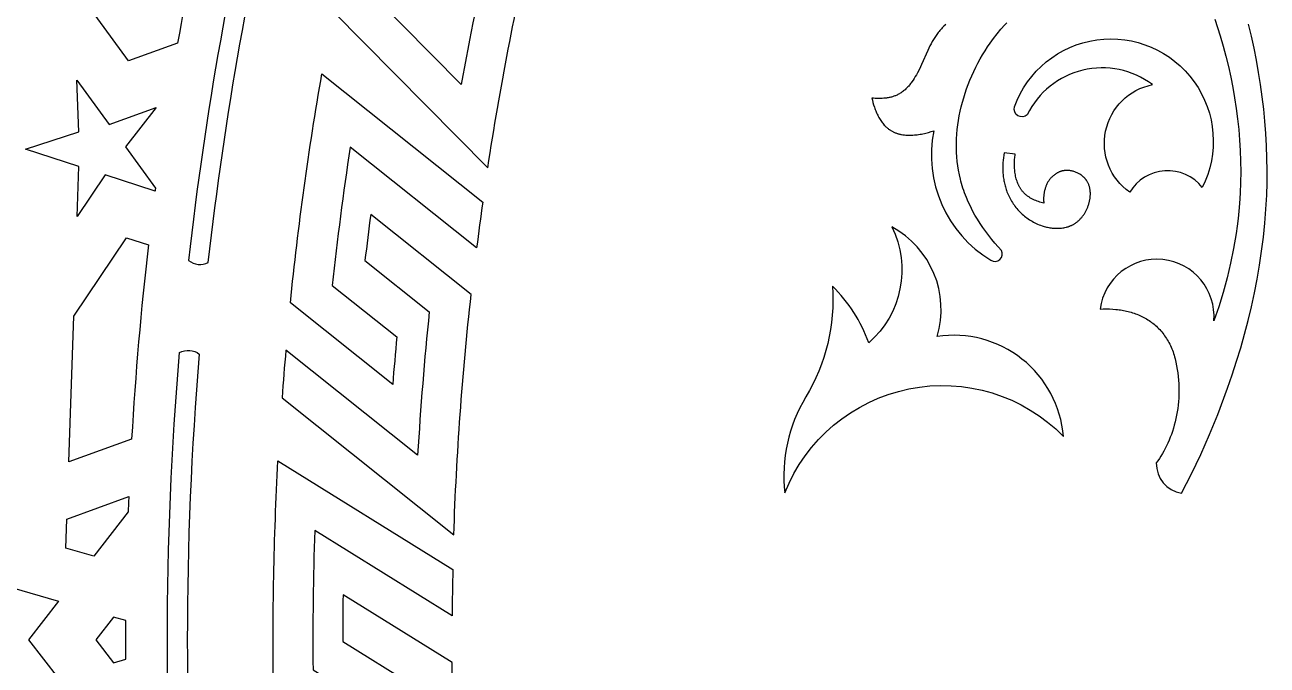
# Model space of a CAD drawing. Extents: x -1807 to 4498, y -1480 to 4111.
# Drawn here: x 394 to 1019, y 1303 to 1625 of the extents above; entities that cross this region are included whole.
import ezdxf

# ---------------------------------------------------------------- set-up
doc = ezdxf.new("R2010")
doc.units = 0
doc.layers.add('LAYER_01', color=7, linetype='CONTINUOUS')

msp = doc.modelspace()

# ---------------------------------------------------------------- linework, layer by layer
at = {"layer": 'LAYER_01'}
for points in [[(525.55, 1723.41, 0.290146), (515.84, 1725.8, 0.032514), (476.7, 1506.09, 0.290146), (486.64, 1504.98, -0.032514)], [(549.51, 1631.2), (627.25, 1552.61, -0.019258), (650.13, 1671.68), (604.71, 1717.6, 0.003596), (599.08, 1694.85), (628.18, 1665.43, 0.011339), (613.9, 1594.54), (554.26, 1654.84, 0.003621)], [(471.21, 1615.34), (446.54, 1606.4), (420.17, 1642.7), (420.17, 1687.57), (465.88, 1700.74), (487.02, 1694.65, 0.011629)], [(892.22, 1583.32, -1.064024), (986.7, 1542.76, 0.525799), (950.19, 1540.34, -0.658201), (961.57, 1594.48, 0.471183), (898.66, 1579.36, -0.771758)], [(543.79, 1599.98), (624.73, 1535.45, 0.003703), (621.64, 1512.33), (558.03, 1563.05, 0.010655), (548.95, 1493.55), (581.48, 1467.61, 0.003728), (579.39, 1443.7), (527.91, 1484.75, -0.017475)], [(459.83, 1540.89), (434.7, 1549.06), (420.59, 1528.2), (421.44, 1553.37), (394.6, 1562.08), (421.44, 1570.8), (420.57, 1596.72), (436.75, 1574.45), (460.43, 1583.03), (444.95, 1563.16), (460.03, 1542.41, 0.00022)], [(523.71, 1436.94), (610.14, 1368.03, -0.019258), (618.87, 1488.96), (568.36, 1529.23, 0.003596), (565.45, 1505.97), (597.81, 1480.18, 0.011339), (591.96, 1408.1), (525.65, 1460.97, 0.003621)], [(776.71, 1389.14, -0.543625), (916.86, 1417.59, 0.43404), (853.28, 1467.82, 0.356711), (830.45, 1522.97, -0.341434), (818.86, 1464.66, 0.114763), (800.59, 1493.11, -0.155282), (787.23, 1437.43, 0.166143)], [(448.06, 1416.24), (416.44, 1404.78), (418.91, 1478.05), (445.56, 1517.45), (456.51, 1513.9, 0.014097)], [(472.16, 1459.81, -0.290146), (482.12, 1458.97, 0.042151), (482.12, 1171.54, -0.290146), (472.16, 1170.7, -0.042151)], [(521.69, 1405.27), (609.65, 1350.69, 0.003703), (609.3, 1327.37), (540.18, 1370.26, 0.010655), (539.32, 1300.18), (574.68, 1278.24, 0.003728), (575.41, 1254.25), (519.46, 1288.96, -0.017475)], [(446.32, 1379.64), (429, 1357.42), (414.99, 1361.45), (415.48, 1376.03), (446.62, 1387.31, 0.001104)], [(520.91, 1240.99), (614.84, 1182.72, -0.019258), (609.3, 1303.84), (554.41, 1337.89, 0.003596), (554.26, 1314.45), (589.42, 1292.64, 0.011339), (592.08, 1220.37), (520.01, 1265.09, 0.003621)], [(445.15, 1324.97), (438.96, 1326.76), (430, 1315.26), (438.96, 1303.75), (445.15, 1305.54, -0.002795)]]:
    msp.add_lwpolyline(points, format="xyb", close=True, dxfattribs=at)
for points in [[(857.62, 1624.65), (856.72, 1623.82), (855.86, 1622.96), (855.44, 1622.52), (855.03, 1622.08), (854.63, 1621.63), (854.24, 1621.17), (853.86, 1620.7), (853.49, 1620.23), (853.12, 1619.74), (852.76, 1619.24), (852.41, 1618.73), (852.07, 1618.22), (851.42, 1617.17), (850.8, 1616.11), (850.21, 1615.02), (849.64, 1613.92), (848.56, 1611.66), (845.45, 1604.67), (844.34, 1602.31), (843.37, 1600.4), (842.86, 1599.45), (842.32, 1598.52), (841.77, 1597.6), (841.19, 1596.71), (840.59, 1595.83), (840.28, 1595.41), (839.96, 1594.99), (839.64, 1594.57), (839.31, 1594.17), (838.98, 1593.78), (838.63, 1593.39), (838.28, 1593.01), (837.92, 1592.65), (837.56, 1592.29), (837.18, 1591.94), (836.8, 1591.61), (836.41, 1591.29), (836.01, 1590.98), (835.61, 1590.68), (835.19, 1590.39), (834.77, 1590.12), (834.33, 1589.86), (833.89, 1589.62), (833.52, 1589.43), (833.14, 1589.25), (832.76, 1589.08), (832.37, 1588.92), (831.97, 1588.76), (831.57, 1588.62), (831.17, 1588.49), (830.76, 1588.37), (830.35, 1588.25), (829.93, 1588.15), (829.51, 1588.05), (829.09, 1587.96), (828.66, 1587.88), (828.24, 1587.81), (827.81, 1587.74), (827.38, 1587.69), (826.94, 1587.64), (826.51, 1587.6), (825.64, 1587.54), (824.76, 1587.51), (823.89, 1587.5), (823.02, 1587.53), (822.15, 1587.58), (821.3, 1587.65), (820.45, 1587.75), (820.71, 1586.6), (821.01, 1585.43), (821.35, 1584.26), (821.73, 1583.09), (821.94, 1582.51), (822.15, 1581.93), (822.38, 1581.36), (822.62, 1580.78), (822.86, 1580.22), (823.12, 1579.66), (823.39, 1579.1), (823.68, 1578.56), (823.97, 1578.02), (824.27, 1577.49), (824.59, 1576.97), (824.91, 1576.47), (825.25, 1575.97), (825.6, 1575.49), (825.97, 1575.02), (826.34, 1574.56), (826.73, 1574.12), (827.13, 1573.69), (827.33, 1573.49), (827.54, 1573.28), (827.75, 1573.08), (827.96, 1572.89), (828.18, 1572.7), (828.4, 1572.52), (828.62, 1572.34), (828.85, 1572.16), (829.08, 1571.99), (829.31, 1571.83), (829.54, 1571.67), (829.78, 1571.51), (830.07, 1571.34), (830.35, 1571.17), (830.64, 1571.01), (830.94, 1570.86), (831.24, 1570.71), (831.54, 1570.57), (831.85, 1570.44), (832.16, 1570.31), (832.47, 1570.2), (832.79, 1570.08), (833.11, 1569.98), (833.43, 1569.88), (833.76, 1569.78), (834.09, 1569.7), (834.42, 1569.61), (834.76, 1569.54), (835.09, 1569.47), (835.43, 1569.41), (836.12, 1569.3), (836.81, 1569.21), (837.51, 1569.14), (838.22, 1569.1), (838.94, 1569.07), (839.65, 1569.06), (840.38, 1569.08), (841.1, 1569.11), (841.83, 1569.16), (842.55, 1569.23), (843.28, 1569.31), (844, 1569.41), (844.72, 1569.52), (845.44, 1569.65), (846.16, 1569.79), (846.87, 1569.94), (847.57, 1570.11), (848.27, 1570.28), (848.96, 1570.47), (850.31, 1570.88), (851.62, 1571.32, 0.316545), (880.33, 1506.15, 0.772587), (885.6, 1511.05), (883.95, 1512.86), (882.33, 1514.73), (880.75, 1516.63), (879.22, 1518.58), (877.73, 1520.57), (876.3, 1522.59), (874.92, 1524.66), (873.6, 1526.76), (872.34, 1528.9), (871.15, 1531.07), (870.02, 1533.28), (868.97, 1535.52), (868, 1537.79), (867.54, 1538.93), (867.11, 1540.09), (866.69, 1541.25), (866.3, 1542.41), (865.93, 1543.59), (865.58, 1544.77), (865.28, 1545.86), (865, 1546.95), (864.49, 1549.16), (864.07, 1551.38), (863.71, 1553.62), (863.43, 1555.87), (863.22, 1558.14), (863.09, 1560.42), (863.02, 1562.7), (863.03, 1564.99), (863.1, 1567.29), (863.24, 1569.59), (863.44, 1571.89), (863.72, 1574.19), (864.05, 1576.49), (864.45, 1578.79), (864.92, 1581.08), (865.44, 1583.36), (866.02, 1585.63), (866.67, 1587.89), (867.37, 1590.13), (868.13, 1592.37), (868.94, 1594.58), (869.82, 1596.77), (870.74, 1598.95), (871.72, 1601.1), (872.75, 1603.23), (873.83, 1605.33), (874.97, 1607.4), (876.15, 1609.44), (877.38, 1611.45), (878.66, 1613.43), (879.98, 1615.37), (881.7, 1617.75), (883.5, 1620.07), (885.36, 1622.32), (887.29, 1624.49), (888.28, 1625.55)], [(993.08, 1627.42), (995.74, 1619), (997.21, 1613.87), (998.57, 1608.71), (999.83, 1603.53), (1000.98, 1598.31), (1002.02, 1593.07), (1002.94, 1587.81), (1003.75, 1582.53), (1004.44, 1577.23), (1005.01, 1571.92), (1005.45, 1566.6), (1005.77, 1561.28), (1005.96, 1555.95), (1006.03, 1550.62), (1005.96, 1545.29), (1005.76, 1539.97), (1005.42, 1534.65), (1005.09, 1530.88), (1004.7, 1527.11), (1004.24, 1523.35), (1003.71, 1519.6), (1002.46, 1512.12), (1000.95, 1504.7), (999.19, 1497.33), (997.19, 1490.03), (994.96, 1482.8), (992.51, 1475.65, 0.974104), (935.25, 1481.58), (936.86, 1481.65), (938.45, 1481.68), (940.05, 1481.66), (941.64, 1481.59), (943.22, 1481.47), (944, 1481.39), (944.79, 1481.29), (945.57, 1481.18), (946.34, 1481.06), (947.11, 1480.92), (947.88, 1480.77), (948.64, 1480.6), (949.4, 1480.42), (950.15, 1480.22), (950.9, 1480.01), (951.64, 1479.78), (952.37, 1479.54), (953.1, 1479.28), (953.82, 1479.01), (954.54, 1478.72), (955.24, 1478.41), (955.94, 1478.09), (956.63, 1477.75), (957.32, 1477.4), (957.99, 1477.03), (958.65, 1476.64), (959.31, 1476.24), (959.95, 1475.82), (960.58, 1475.38), (961.21, 1474.93), (961.82, 1474.46), (962.42, 1473.97), (963.01, 1473.47), (963.59, 1472.95), (964.16, 1472.41), (964.71, 1471.86), (965.25, 1471.29), (965.78, 1470.71), (966.29, 1470.1), (966.8, 1469.49), (967.28, 1468.85), (967.76, 1468.2), (968.21, 1467.54), (968.66, 1466.86), (969.09, 1466.16), (969.5, 1465.45), (969.9, 1464.72), (970.28, 1463.98), (970.65, 1463.23), (971, 1462.45), (971.34, 1461.67), (971.66, 1460.87), (971.96, 1460.06), (972.25, 1459.23), (972.52, 1458.39), (972.77, 1457.54), (973, 1456.67), (973.22, 1455.8), (973.42, 1454.91), (973.78, 1453.11), (974.1, 1451.3), (974.36, 1449.49), (974.58, 1447.68), (974.74, 1445.86), (974.86, 1444.04), (974.92, 1442.23), (974.94, 1440.43), (974.91, 1438.63), (974.84, 1436.85), (974.71, 1435.08), (974.54, 1433.33), (974.33, 1431.59), (974.07, 1429.88), (973.77, 1428.19), (973.43, 1426.52), (973.05, 1424.88), (972.62, 1423.27), (972.17, 1421.68), (971.67, 1420.13), (971.15, 1418.61), (970.58, 1417.12), (969.99, 1415.66), (969.37, 1414.25), (968.72, 1412.86), (968.05, 1411.51), (967.35, 1410.2), (966.63, 1408.93), (965.89, 1407.7), (965.13, 1406.5), (964.35, 1405.34), (963.55, 1404.22, 0.37529), (976.26, 1389.01), (981.23, 1398.71), (985.91, 1408.55), (990.32, 1418.52), (994.46, 1428.63), (999.43, 1441.91), (1001.75, 1448.62), (1003.94, 1455.38), (1006, 1462.18), (1007.94, 1469.01), (1009.74, 1475.89), (1011.39, 1482.79), (1012.91, 1489.73), (1014.27, 1496.69), (1015.49, 1503.68), (1016.54, 1510.7), (1017.43, 1517.73), (1018.16, 1524.78), (1018.71, 1531.84), (1019.09, 1538.92), (1019.27, 1545.1), (1019.32, 1551.3), (1019.23, 1557.49), (1019.02, 1563.68), (1018.67, 1569.87), (1018.19, 1576.05), (1017.59, 1582.22), (1016.86, 1588.38), (1016.01, 1594.53), (1015.04, 1600.65), (1013.95, 1606.76), (1012.74, 1612.84), (1011.42, 1618.9), (1009.98, 1624.93)]]:
    msp.add_lwpolyline(points, format="xyb", dxfattribs=at)
for points in [[(887.01, 1560.24), (886.79, 1558.99), (886.62, 1557.72), (886.48, 1556.44), (886.38, 1555.16), (886.32, 1553.87), (886.3, 1552.58), (886.32, 1551.29), (886.39, 1550), (886.44, 1549.36), (886.51, 1548.71), (886.58, 1548.07), (886.67, 1547.43), (886.77, 1546.8), (886.88, 1546.16), (887, 1545.53), (887.13, 1544.9), (887.28, 1544.27), (887.44, 1543.64), (887.61, 1543.02), (887.8, 1542.41), (888, 1541.79), (888.21, 1541.18), (888.44, 1540.58), (888.67, 1539.98), (888.97, 1539.28), (889.29, 1538.59), (889.63, 1537.9), (889.98, 1537.22), (890.35, 1536.56), (890.74, 1535.9), (891.15, 1535.25), (891.57, 1534.61), (892.01, 1533.98), (892.46, 1533.36), (892.94, 1532.76), (893.42, 1532.16), (893.93, 1531.58), (894.45, 1531.01), (894.98, 1530.46), (895.53, 1529.92), (896.09, 1529.39), (896.67, 1528.88), (897.26, 1528.38), (897.86, 1527.9), (898.48, 1527.43), (899.11, 1526.98), (899.75, 1526.55), (900.41, 1526.14), (901.07, 1525.74), (901.75, 1525.36), (902.44, 1525), (903.15, 1524.66), (903.86, 1524.34), (904.58, 1524.04), (905.32, 1523.76), (906.06, 1523.5), (906.62, 1523.32), (907.19, 1523.15), (907.76, 1523), (908.33, 1522.86), (908.9, 1522.73), (909.48, 1522.61), (910.06, 1522.51), (910.65, 1522.43), (911.23, 1522.35), (911.81, 1522.3), (912.4, 1522.26), (912.98, 1522.23), (913.57, 1522.22), (914.15, 1522.22), (914.73, 1522.25), (915.31, 1522.28), (915.88, 1522.34), (916.45, 1522.41), (917.02, 1522.5), (917.58, 1522.61), (918.13, 1522.74), (918.41, 1522.81), (918.68, 1522.89), (918.96, 1522.97), (919.23, 1523.05), (919.5, 1523.14), (919.77, 1523.24), (920.03, 1523.34), (920.3, 1523.44), (920.56, 1523.56), (920.82, 1523.67), (921.08, 1523.79), (921.33, 1523.92), (921.58, 1524.05), (921.84, 1524.18), (922.08, 1524.32), (922.33, 1524.47), (922.57, 1524.62), (922.82, 1524.78), (923.05, 1524.94), (923.29, 1525.11), (923.52, 1525.28), (923.75, 1525.46), (924.03, 1525.69), (924.29, 1525.92), (924.56, 1526.16), (924.82, 1526.4), (925.07, 1526.65), (925.32, 1526.91), (925.57, 1527.18), (925.81, 1527.45), (926.05, 1527.73), (926.28, 1528.02), (926.5, 1528.31), (926.72, 1528.61), (926.94, 1528.91), (927.14, 1529.22), (927.35, 1529.53), (927.55, 1529.85), (927.74, 1530.17), (927.92, 1530.5), (928.1, 1530.83), (928.28, 1531.16), (928.45, 1531.5), (928.61, 1531.84), (928.76, 1532.19), (928.91, 1532.54), (929.06, 1532.89), (929.19, 1533.24), (929.32, 1533.6), (929.44, 1533.95), (929.56, 1534.31), (929.66, 1534.67), (929.77, 1535.04), (929.86, 1535.4), (929.95, 1535.76), (930.02, 1536.13), (930.1, 1536.49), (930.16, 1536.86), (930.22, 1537.23), (930.26, 1537.59), (930.3, 1537.96), (930.34, 1538.32), (930.36, 1538.69), (930.38, 1539.05), (930.38, 1539.41), (930.38, 1539.77), (930.37, 1540.13), (930.35, 1540.49), (930.33, 1540.84), (930.29, 1541.2), (930.25, 1541.55), (930.19, 1541.89), (930.13, 1542.24), (930.06, 1542.58), (929.98, 1542.91), (929.89, 1543.25), (929.79, 1543.58), (929.68, 1543.9), (929.56, 1544.22), (929.43, 1544.54), (929.29, 1544.85), (929.14, 1545.16), (928.98, 1545.46), (928.81, 1545.76), (928.63, 1546.05), (928.54, 1546.19), (928.44, 1546.33), (928.32, 1546.49), (928.2, 1546.66), (928.08, 1546.82), (927.95, 1546.97), (927.82, 1547.13), (927.69, 1547.28), (927.55, 1547.44), (927.41, 1547.58), (927.27, 1547.73), (927.12, 1547.87), (926.97, 1548.02), (926.82, 1548.15), (926.66, 1548.29), (926.5, 1548.42), (926.34, 1548.56), (926.18, 1548.68), (925.85, 1548.93), (925.51, 1549.17), (925.15, 1549.4), (924.8, 1549.62), (924.43, 1549.82), (924.05, 1550.01), (923.67, 1550.19), (923.29, 1550.36), (922.9, 1550.52), (922.5, 1550.66), (922.1, 1550.79), (921.7, 1550.91), (921.29, 1551.01), (920.88, 1551.1), (920.47, 1551.17), (920.06, 1551.23), (919.85, 1551.26), (919.65, 1551.28), (919.44, 1551.3), (919.24, 1551.31), (919.03, 1551.32), (918.83, 1551.33), (918.62, 1551.33), (918.41, 1551.33), (918.21, 1551.32), (918.01, 1551.31), (917.8, 1551.3), (917.6, 1551.28), (917.4, 1551.26), (917.2, 1551.23), (917, 1551.2), (916.8, 1551.17), (916.53, 1551.12), (916.27, 1551.06), (916, 1550.99), (915.74, 1550.91), (915.48, 1550.83), (915.23, 1550.74), (914.97, 1550.65), (914.72, 1550.55), (914.47, 1550.44), (914.22, 1550.33), (913.98, 1550.2), (913.74, 1550.08), (913.5, 1549.94), (913.27, 1549.81), (913.04, 1549.66), (912.81, 1549.51), (912.59, 1549.36), (912.37, 1549.2), (912.15, 1549.03), (911.93, 1548.86), (911.72, 1548.69), (911.52, 1548.51), (911.32, 1548.32), (911.12, 1548.13), (910.92, 1547.94), (910.73, 1547.74), (910.55, 1547.54), (910.37, 1547.34), (910.19, 1547.13), (910.02, 1546.92), (909.85, 1546.7), (909.69, 1546.48), (909.47, 1546.17), (909.26, 1545.85), (909.06, 1545.52), (908.87, 1545.19), (908.69, 1544.86), (908.52, 1544.52), (908.35, 1544.17), (908.2, 1543.82), (908.05, 1543.47), (907.92, 1543.11), (907.79, 1542.75), (907.67, 1542.39), (907.56, 1542.02), (907.46, 1541.65), (907.36, 1541.28), (907.28, 1540.91), (907.2, 1540.53), (907.13, 1540.15), (907.07, 1539.77), (907.02, 1539.39), (906.97, 1539.01), (906.94, 1538.63), (906.91, 1538.25), (906.88, 1537.86), (906.87, 1537.48), (906.86, 1537.1), (906.86, 1536.72), (906.87, 1536.34), (906.88, 1535.96), (906.91, 1535.59), (906.93, 1535.21), (906.97, 1534.84), (906.28, 1535.01), (905.6, 1535.21), (904.91, 1535.42), (904.23, 1535.65), (903.55, 1535.9), (902.88, 1536.17), (902.21, 1536.45), (901.56, 1536.76), (901.24, 1536.93), (900.92, 1537.09), (900.61, 1537.27), (900.3, 1537.45), (899.99, 1537.63), (899.69, 1537.82), (899.39, 1538.02), (899.1, 1538.22), (898.81, 1538.43), (898.52, 1538.64), (898.25, 1538.86), (897.98, 1539.08), (897.71, 1539.31), (897.45, 1539.55), (897.2, 1539.79), (896.95, 1540.04), (896.74, 1540.27), (896.54, 1540.5), (896.34, 1540.74), (896.14, 1540.98), (895.95, 1541.22), (895.77, 1541.47), (895.59, 1541.72), (895.41, 1541.98), (895.25, 1542.24), (895.08, 1542.5), (894.92, 1542.77), (894.77, 1543.04), (894.62, 1543.32), (894.47, 1543.6), (894.34, 1543.88), (894.2, 1544.17), (894.07, 1544.46), (893.95, 1544.75), (893.71, 1545.34), (893.49, 1545.95), (893.29, 1546.56), (893.11, 1547.18), (892.95, 1547.81), (892.8, 1548.45), (892.67, 1549.09), (892.56, 1549.74), (892.46, 1550.39), (892.38, 1551.05), (892.31, 1551.71), (892.26, 1552.37), (892.22, 1553.03), (892.2, 1553.69), (892.19, 1554.35), (892.19, 1555.01), (892.21, 1555.67), (892.25, 1556.32), (892.29, 1556.97), (892.35, 1557.61), (892.42, 1558.24), (892.5, 1558.87), (892.59, 1559.49)], [(291.49, 1295.79), (306.66, 1315.26), (291.49, 1334.72), (315.2, 1341.56), (314.37, 1366.22), (337.57, 1357.81), (351.4, 1378.25), (365.23, 1357.81), (388.43, 1366.22), (387.6, 1341.56), (411.32, 1334.72), (396.15, 1315.26), (411.32, 1295.79), (387.6, 1288.96), (388.43, 1264.29), (365.23, 1272.7), (351.4, 1252.26), (337.57, 1272.7), (314.37, 1264.29), (315.2, 1288.96)]]:
    msp.add_lwpolyline(points, close=True, dxfattribs=at)

doc.saveas('drawing.dxf')
